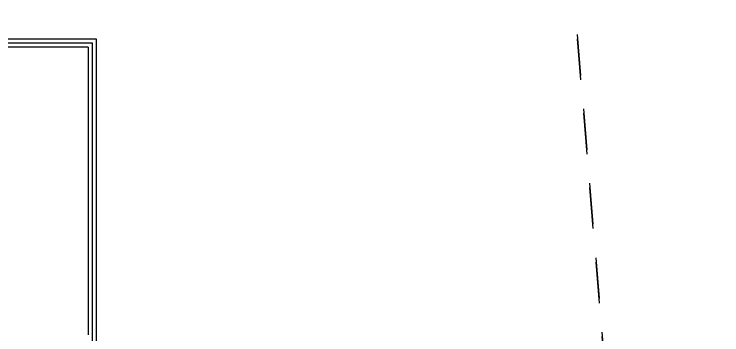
# Model space of a CAD drawing. Header units: millimetres. Extents: x 8456 to 190005487, y 619 to 455456909.
# Drawn here: x 209829 to 215135, y 160610 to 163015 of the extents above; entities that cross this region are included whole.
import ezdxf

# ---------------------------------------------------------------- set-up
doc = ezdxf.new("R2010")
doc.units = ezdxf.units.MM
doc.header["$LTSCALE"] = 400
doc.header["$MEASUREMENT"] = 0
doc.linetypes.add('HID', pattern=[2, 1.1, -0.9])
doc.layers.get('0').update_dxf_attribs({"linetype": 'CONTINUOUS'})
doc.layers.add('FIN', color=5, linetype='CONTINUOUS')
doc.layers.add('LSMD_CONT_LDREG_41500', color=1, linetype='CONTINUOUS')

# ---------------------------------------------------------------- blocks, each defined once
blk = doc.blocks.new('A$C2DB436D3')
at = {"color": 8}
for p, q in [((26953.5, 27267.6, 2515.7), (7373.5, 27267.6, 2515.7)), ((26909.5, 27223.6, 2515.7), (7373.5, 27223.6, 2515.7)), ((26909.5, 23813.6, 2515.7), (26909.5, 27223.6, 2515.7)), ((26953.5, 23808.1, 2515.7), (26953.5, 27267.6, 2515.7))]:
    blk.add_line(p, q, dxfattribs=at)
at = {"layer": 'FIN', "color": 8}
for q in [(7373.5, 27179.6, 2515.7), (26865.5, 24099.6, 2515.7)]:
    blk.add_line((26865.5, 27179.6, 2515.7), q, dxfattribs=at)
at = {"layer": 'LSMD_CONT_LDREG_41500', "color": 8, "linetype": 'HID', "elevation": 2515.7, "flags": 128}
for points in [[(17212.2, 65.7), (17966.8, -22.9), (17539.5, 1571.8), (17289.1, 2506.4), (17529.3, 3502.9), (19376.8, 4439.7), (20140.8, 6536.6), (20640.9, 5723.6), (20588.9, 4219.3), (22297.4, 3709.1), (22361.8, 2886.9), (22411.8, 2866.1), (33052, 11120.6), (33650.8, 16196.9), (32798.6, 18900.7), (31773.3, 31291.9), (30247.9, 30323.4), (29871.4, 30577.7), (28487, 30921.1), (26736.1, 31086.9), (24854.9, 32082.7), (21445.7, 32129.3), (16944.6, 31638.4), (14473.1, 30802), (13998.1, 31724), (11611.8, 33774.8), (6996, 34750.1), (6518, 35309.6), (3389.6, 32810), (2417.2, 32818.4), (1737.3, 32446.9), (51.2, 32440.1), (-33, 32129.5), (2051.7, 24145.9), (2746, 23010), (2850.2, 21252.5), (2441.6, 19478.7), (1584.8, 16813.6), (1593.6, 14115.9), (2394.9, 11479.9), (3411.6, 10084), (7066.7, 7818), (7633, 7223.5), (8882.2, 5912.2), (11649.9, 4199.2), (13735.1, 3267.8), (15622.8, 2154.7), (16525.3, 152.6), (17212.2, 65.7)], [(1193.7, 27431.1), (1981.4, 27732.6), (1981.4, 27732.6), (1981.4, 27732.6), (1981.4, 27732.6), (2941.8, 30454.9), (2941.8, 30454.9), (3883.3, 32404.5), (7005.5, 34748.1), (11611.8, 33774.8), (13998.1, 31724), (14473.1, 30802), (16944.6, 31638.4), (21445.7, 32129.3), (24854.9, 32082.7), (26736.1, 31086.9), (28487, 30921.1), (29871.4, 30577.7), (30247.9, 30323.4), (31773.3, 31291.9), (32798.6, 18900.7), (33650.8, 16196.9), (33052, 11120.6), (22411.8, 2866.1), (22361.8, 2886.9), (22297.4, 3709.1), (20588.9, 4219.3), (20640.9, 5723.6), (20140.8, 6536.6), (19376.8, 4439.7), (17529.3, 3502.9), (17289.1, 2506.4), (17966.8, -22.9), (17212.2, 65.7), (16525.3, 152.6), (15622.8, 2154.7), (13735.1, 3267.8), (11649.9, 4199.2), (8882.2, 5912.2), (7633, 7223.5), (7066.7, 7818), (3411.6, 10084), (2394.9, 11479.9), (1593.6, 14115.9), (1584.8, 16813.6), (2441.6, 19478.7), (2850.2, 21252.5), (2746, 23010), (2051.7, 24145.9), (2147.3, 24556.1), (1929.1, 24615.2), (1669.8, 25607.6), (1193.7, 27431.1)]]:
    blk.add_lwpolyline(points, dxfattribs=at)

msp = doc.modelspace()

# ---------------------------------------------------------------- block references
at = {"xscale": 0.7, "yscale": 0.7, "zscale": 0.7}
msp.add_blockref('A$C2DB436D3', (191579.1, 143740.2, -160.1), dxfattribs=at)

doc.saveas('drawing.dxf')
